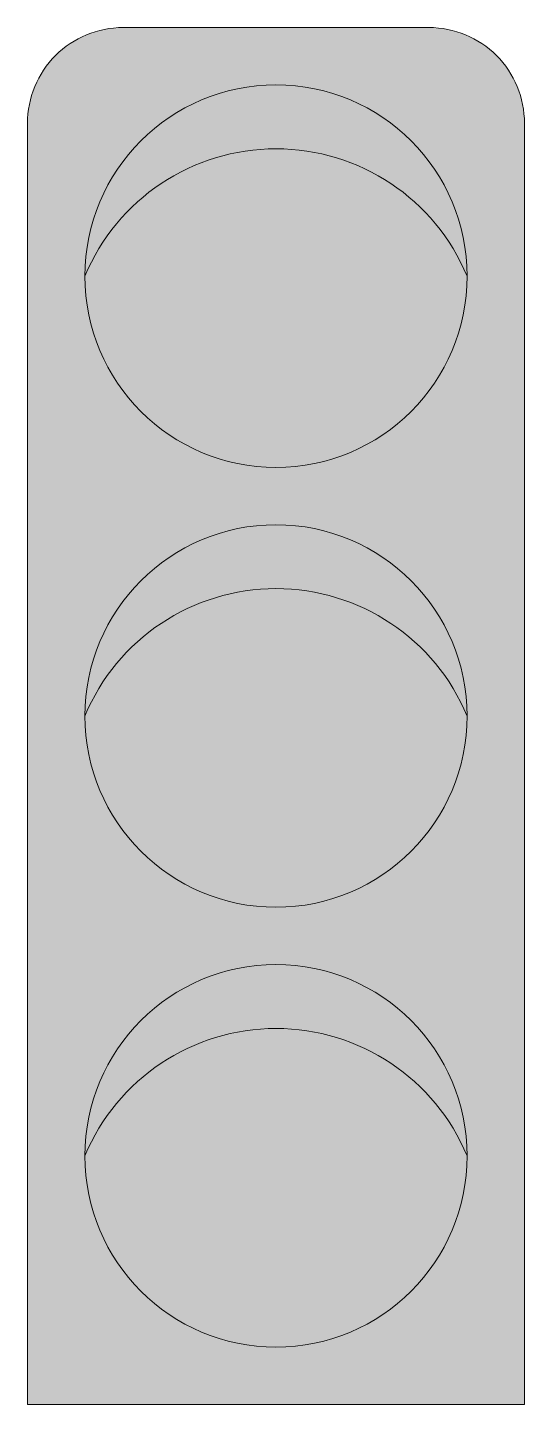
# Model space of a CAD drawing. Header units: millimetres. Extents: x 1878.189 to 1878.449, y 899.885 to 900.605.
import ezdxf

# ---------------------------------------------------------------- set-up
doc = ezdxf.new("R2010")
doc.units = ezdxf.units.MM
doc.layers.get('0').update_dxf_attribs({"lineweight": 9})
doc.layers.add('tratteggi', color=7, linetype='Continuous', lineweight=9)

# ---------------------------------------------------------------- blocks, each defined once
blk = doc.blocks.new('*U171')
at = {"layer": 'tratteggi'}
h = blk.add_hatch(color=76, dxfattribs=at)
h.paths.add_polyline_path([(0.13, 0.67, 0.414214), (0.08, 0.72), (-0.08, 0.72, 0.414214), (-0.13, 0.67), (-0.13, 0), (0.13, 0)])
h.paths.add_polyline_path([(-0.1, 0.13, -1), (0.1, 0.13, -1)], flags=16)
h.paths.add_polyline_path([(-0.1, 0.36, -1), (0.1, 0.36, -1)], flags=16)
h.paths.add_polyline_path([(-0.1, 0.59, -1), (0.1, 0.59, -1)], flags=16)
for color, points in [(74, [(-0.1, 0.59, -0.665998), (0.1, 0.59, 1)]), (1, [(0.1, 0.59, 0.665998), (-0.1, 0.59, 1)]), (74, [(-0.1, 0.36, -0.665998), (0.1, 0.36, 1)]), (2, [(0.1, 0.36, 0.665998), (-0.1, 0.36, 1)]), (74, [(-0.1, 0.13, -0.665998), (0.1, 0.13, 1)]), (3, [(0.1, 0.13, 0.665998), (-0.1, 0.13, 1)])]:
    blk.add_hatch(color=color, dxfattribs=at).paths.add_polyline_path(points)
blk.add_lwpolyline([(0.13, 0.67), (0.13, 0), (-0.13, 0), (-0.13, 0.67, -0.414214), (-0.08, 0.72), (0.08, 0.72, -0.414214)], format="xyb", close=True)
for centre in [(0, 0.59), (0, 0.36), (0, 0.13)]:
    blk.add_circle(centre, 0.1)
for centre in [(0, 0.54822), (0, 0.31822), (0, 0.08822)]:
    blk.add_arc(centre, 0.10838, 22.67295, 157.32705)

msp = doc.modelspace()

# ---------------------------------------------------------------- block references
at = {"color": 7, "true_color": 0xffffff}
msp.add_blockref('*U171', (1878.3187, 899.88479), dxfattribs=at)

doc.saveas('drawing.dxf')
